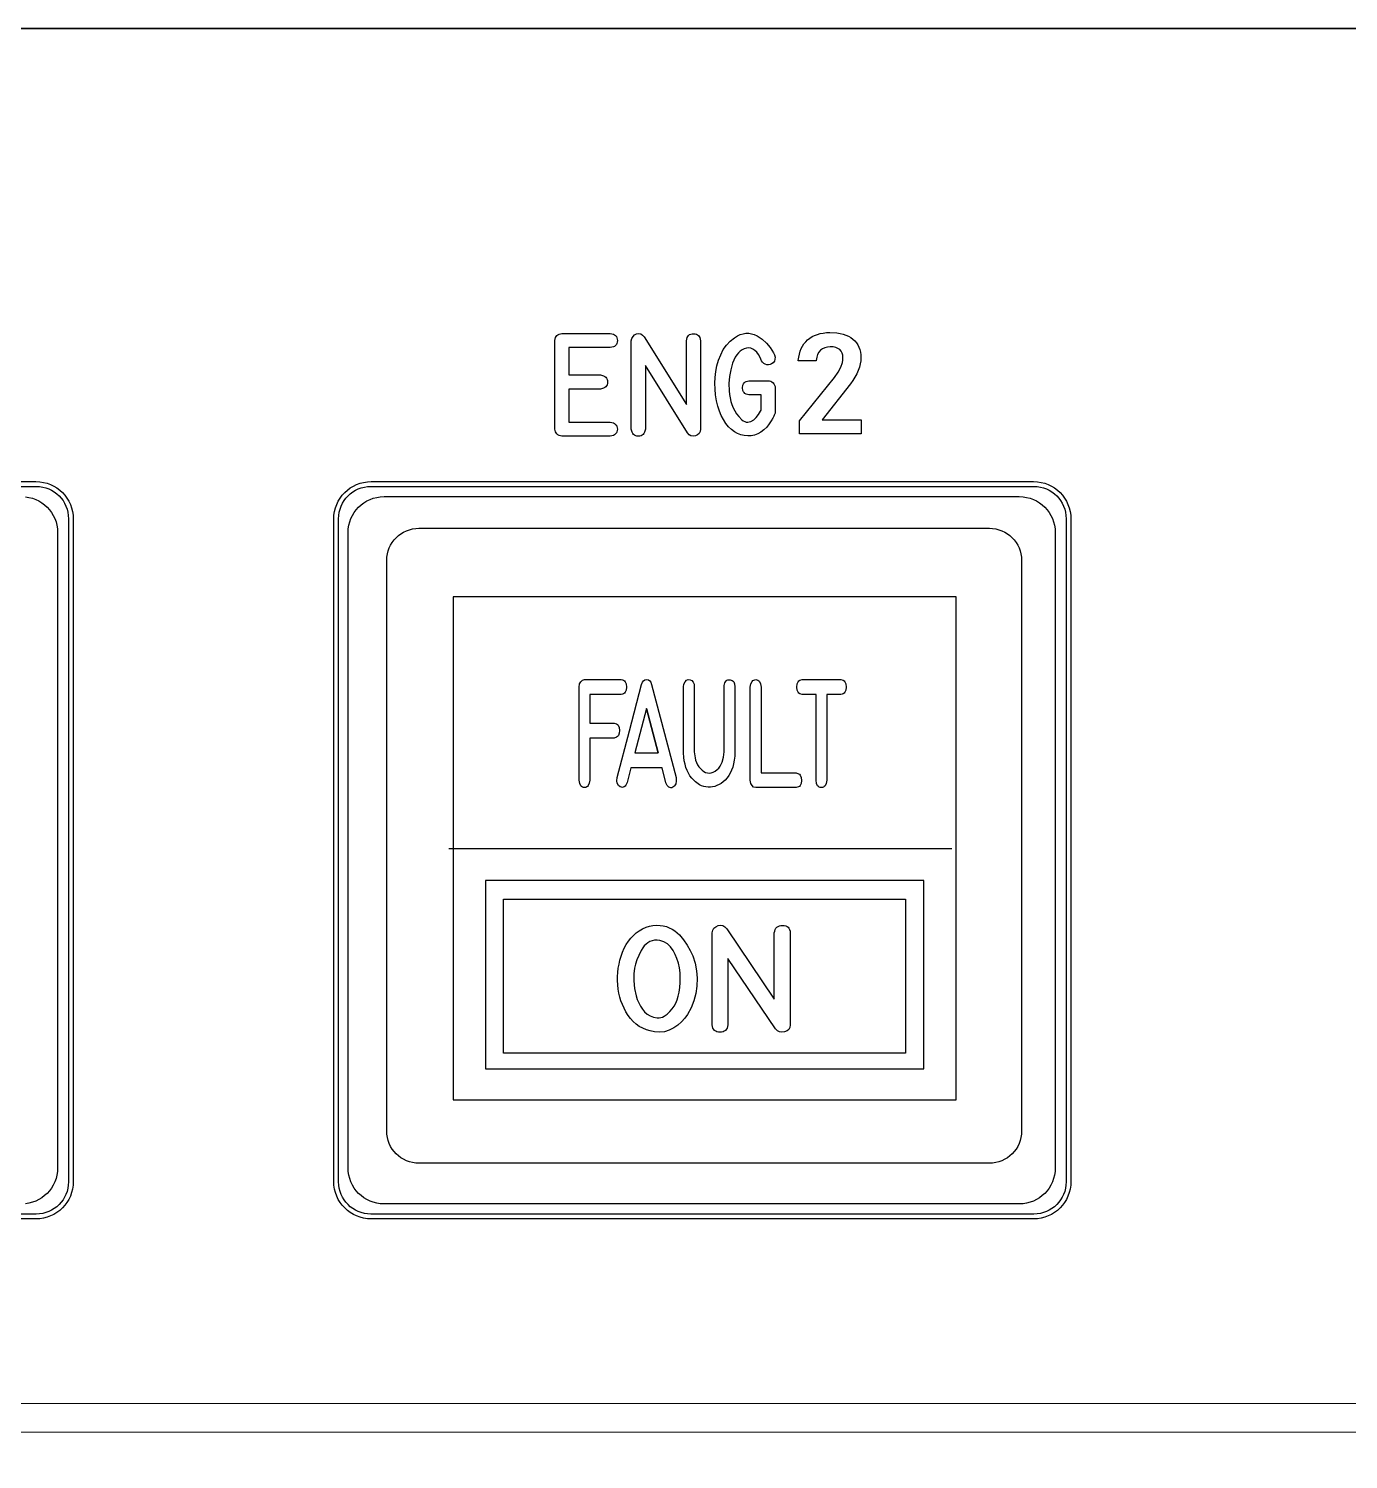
# Model space of a CAD drawing. Extents: x 27 to 704, y 10 to 614.
# Drawn here: x 301.38 to 343.37, y 95.89 to 141.41 of the extents above; entities that cross this region are included whole.
import ezdxf

# ---------------------------------------------------------------- set-up
doc = ezdxf.new("R2010")
doc.units = 0
for name, color, linetype in [('_BACKPANEL', 5, 'CONTINUOUS'), ('_ENGRAVING', 105, 'CONTINUOUS'), ('_LABELS', 30, 'CONTINUOUS'), ('_TOPLAYER', 1, 'CONTINUOUS')]:
    doc.layers.add(name, color=color, linetype=linetype)

msp = doc.modelspace()

# ---------------------------------------------------------------- linework, layer by layer
at = {"layer": '_BACKPANEL'}
for points in [[(526.256, 141.41), (526.256, 136.704), (526.256, 127.292), (526.256, 117.879), (526.256, 19.048), (526.256, 9.635), (203.984, 9.635), (203.984, 19.048), (203.984, 117.879), (203.984, 127.292), (203.984, 136.704), (203.984, 141.41)], [(312.269, 126.845), (333.365, 126.845), (333.47, 126.839), (333.573, 126.824), (333.671, 126.799), (333.766, 126.764), (333.855, 126.721), (333.94, 126.67), (334.019, 126.611), (334.092, 126.544), (334.158, 126.471), (334.217, 126.392), (334.269, 126.308), (334.312, 126.218), (334.346, 126.123), (334.371, 126.025), (334.387, 125.922), (334.392, 125.817), (334.392, 104.722), (334.387, 104.617), (334.371, 104.515), (334.346, 104.416), (334.312, 104.321), (334.269, 104.232), (334.217, 104.147), (334.158, 104.068), (334.092, 103.995), (334.019, 103.929), (333.94, 103.87), (333.855, 103.818), (333.766, 103.775), (333.671, 103.741), (333.573, 103.715), (333.47, 103.7), (333.365, 103.695), (312.269, 103.695), (312.164, 103.7), (312.062, 103.715), (311.963, 103.741), (311.869, 103.775), (311.779, 103.818), (311.694, 103.87), (311.615, 103.929), (311.542, 103.995), (311.476, 104.068), (311.417, 104.147), (311.366, 104.232), (311.323, 104.321), (311.288, 104.416), (311.263, 104.515), (311.247, 104.617), (311.242, 104.722), (311.242, 125.817), (311.247, 125.922), (311.263, 126.025), (311.288, 126.123), (311.323, 126.218), (311.366, 126.308), (311.417, 126.392), (311.476, 126.471), (311.542, 126.544), (311.615, 126.611), (311.694, 126.67), (311.779, 126.721), (311.869, 126.764), (311.963, 126.799), (312.062, 126.824), (312.164, 126.839)]]:
    msp.add_lwpolyline(points, close=True, dxfattribs=at)
msp.add_lwpolyline([(280.525, 126.845), (301.621, 126.845), (301.726, 126.839), (301.828, 126.824), (301.927, 126.799), (302.021, 126.764), (302.111, 126.721), (302.196, 126.67), (302.275, 126.611), (302.348, 126.544), (302.414, 126.471), (302.473, 126.392), (302.524, 126.308), (302.567, 126.218), (302.602, 126.123), (302.627, 126.025), (302.642, 125.922), (302.648, 125.817), (302.648, 104.722), (302.642, 104.617), (302.627, 104.515), (302.602, 104.416), (302.567, 104.321), (302.524, 104.232), (302.473, 104.147), (302.414, 104.068), (302.348, 103.995), (302.275, 103.929), (302.196, 103.87), (302.111, 103.818), (302.021, 103.775), (301.927, 103.741), (301.828, 103.715), (301.726, 103.7), (301.621, 103.695), (280.525, 103.695)], dxfattribs=at)
at = {"layer": '_ENGRAVING'}
for points in [[(319.888, 131.265), (318.567, 131.265), (318.567, 130.393), (319.574, 130.393), (319.673, 130.366), (319.712, 130.345), (319.744, 130.319), (319.768, 130.288), (319.786, 130.252), (319.796, 130.211), (319.8, 130.165), (319.796, 130.12), (319.785, 130.079), (319.768, 130.043), (319.743, 130.012), (319.711, 129.987), (319.673, 129.966), (319.574, 129.94), (318.567, 129.94), (318.567, 128.892), (319.888, 128.892), (319.987, 128.866), (320.025, 128.845), (320.057, 128.819), (320.081, 128.789), (320.099, 128.753), (320.109, 128.713), (320.113, 128.668), (320.109, 128.622), (320.099, 128.582), (320.081, 128.547), (320.057, 128.516), (320.025, 128.491), (319.987, 128.47), (319.888, 128.444), (318.345, 128.444), (318.256, 128.468), (318.22, 128.488), (318.189, 128.514), (318.163, 128.545), (318.143, 128.581), (318.119, 128.671), (318.119, 131.486), (318.144, 131.579), (318.165, 131.616), (318.19, 131.647), (318.221, 131.672), (318.257, 131.691), (318.345, 131.709), (319.888, 131.709), (319.986, 131.689), (320.025, 131.67), (320.057, 131.645), (320.081, 131.614), (320.098, 131.577), (320.109, 131.534), (320.112, 131.485), (320.108, 131.437), (320.098, 131.394), (320.08, 131.358), (320.056, 131.327), (320.024, 131.302), (319.986, 131.284)], [(322.758, 128.664), (322.748, 128.588), (322.717, 128.528), (322.667, 128.482), (322.596, 128.452), (322.52, 128.44), (322.452, 128.453), (322.394, 128.488), (322.345, 128.546), (321.006, 130.694), (321.006, 128.664), (320.979, 128.567), (320.958, 128.528), (320.932, 128.497), (320.901, 128.473), (320.866, 128.455), (320.825, 128.445), (320.78, 128.441), (320.735, 128.445), (320.695, 128.455), (320.659, 128.473), (320.629, 128.497), (320.603, 128.528), (320.583, 128.567), (320.556, 128.664), (320.556, 131.48), (320.576, 131.556), (320.611, 131.617), (320.661, 131.665), (320.726, 131.698), (320.796, 131.712), (320.86, 131.7), (320.917, 131.662), (320.969, 131.599), (322.308, 129.449), (322.308, 131.48), (322.334, 131.579), (322.355, 131.618), (322.381, 131.65), (322.413, 131.675), (322.45, 131.692), (322.492, 131.702), (322.54, 131.705), (322.588, 131.701), (322.629, 131.69), (322.665, 131.673), (322.695, 131.648), (322.72, 131.616), (322.738, 131.578), (322.758, 131.48)], [(324.306, 129.76), (324.292, 129.761), (324.206, 129.784), (324.173, 129.804), (324.146, 129.829), (324.124, 129.859), (324.109, 129.895), (324.097, 129.983), (324.109, 130.071), (324.124, 130.107), (324.146, 130.137), (324.173, 130.162), (324.206, 130.182), (324.292, 130.204), (324.306, 130.208), (324.32, 130.208), (324.909, 130.208), (324.953, 130.204), (324.994, 130.191), (325.032, 130.17), (325.067, 130.142), (325.096, 130.107), (325.117, 130.069), (325.129, 130.027), (325.133, 129.983), (325.133, 129.175), (325.114, 129.133), (325.103, 129.108), (325.092, 129.084), (325.079, 129.06), (325.066, 129.036), (325.055, 129.012), (325.042, 128.988), (325.028, 128.964), (324.948, 128.841), (324.864, 128.735), (324.775, 128.645), (324.681, 128.573), (324.583, 128.517), (324.48, 128.478), (324.372, 128.455), (324.26, 128.45), (324.147, 128.461), (324.039, 128.487), (323.936, 128.529), (323.837, 128.586), (323.743, 128.658), (323.653, 128.746), (323.568, 128.85), (323.488, 128.969), (323.419, 129.097), (323.359, 129.24), (323.309, 129.399), (323.268, 129.572), (323.238, 129.755), (323.221, 129.939), (323.217, 130.125), (323.225, 130.314), (323.247, 130.501), (323.283, 130.683), (323.335, 130.861), (323.401, 131.034), (323.484, 131.196), (323.585, 131.341), (323.704, 131.468), (323.842, 131.577), (323.933, 131.632), (324.024, 131.674), (324.114, 131.702), (324.204, 131.716), (324.293, 131.716), (324.381, 131.703), (324.469, 131.676), (324.556, 131.635), (324.719, 131.53), (324.86, 131.406), (324.979, 131.263), (325.076, 131.1), (325.089, 131.075), (325.098, 131.053), (325.111, 131.029), (325.129, 130.956), (325.128, 130.891), (325.108, 130.833), (325.07, 130.782), (325.022, 130.743), (324.973, 130.719), (324.922, 130.709), (324.869, 130.714), (324.818, 130.731), (324.773, 130.757), (324.734, 130.795), (324.701, 130.842), (324.653, 130.95), (324.601, 131.041), (324.546, 131.116), (324.488, 131.174), (324.426, 131.216), (324.361, 131.242), (324.292, 131.252), (324.221, 131.246), (324.149, 131.225), (324.083, 131.193), (324.021, 131.15), (323.963, 131.096), (323.911, 131.03), (323.862, 130.953), (323.819, 130.864), (323.78, 130.764), (323.719, 130.556), (323.68, 130.341), (323.662, 130.117), (323.667, 129.886), (323.678, 129.771), (323.697, 129.659), (323.724, 129.551), (323.758, 129.447), (323.8, 129.347), (323.85, 129.25), (323.908, 129.157), (323.973, 129.068), (324.068, 128.967), (324.116, 128.931), (324.164, 128.907), (324.212, 128.892), (324.261, 128.888), (324.31, 128.895), (324.358, 128.912), (324.451, 128.965), (324.534, 129.037), (324.606, 129.128), (324.668, 129.238), (324.685, 129.273), (324.685, 129.76)], [(326.875, 131.741), (327.101, 131.728), (327.203, 131.712), (327.298, 131.689), (327.386, 131.659), (327.467, 131.624), (327.541, 131.581), (327.608, 131.532), (327.668, 131.478), (327.72, 131.418), (327.764, 131.352), (327.8, 131.28), (327.829, 131.203), (327.849, 131.119), (327.861, 131.03), (327.865, 130.935), (327.865, 130.929), (327.859, 130.836), (327.843, 130.74), (327.817, 130.64), (327.779, 130.536), (327.731, 130.431), (327.674, 130.325), (327.606, 130.218), (327.528, 130.111), (326.627, 128.967), (327.875, 128.967), (327.875, 128.517), (325.907, 128.517), (325.907, 128.93), (327.02, 130.308), (327.137, 130.476), (327.222, 130.637), (327.275, 130.79), (327.288, 130.86), (327.292, 130.927), (327.292, 130.936), (327.286, 131.016), (327.266, 131.086), (327.234, 131.147), (327.189, 131.197), (327.131, 131.236), (327.062, 131.264), (326.981, 131.281), (326.888, 131.287), (326.795, 131.28), (326.711, 131.259), (326.638, 131.224), (326.575, 131.175), (326.523, 131.113), (326.484, 131.04), (326.457, 130.953), (326.443, 130.854), (326.443, 130.839), (325.87, 130.839), (325.87, 130.854), (325.883, 130.958), (325.903, 131.056), (325.929, 131.147), (325.963, 131.232), (326.004, 131.311), (326.051, 131.384), (326.106, 131.45), (326.168, 131.51), (326.236, 131.564), (326.31, 131.611), (326.39, 131.651), (326.476, 131.683), (326.567, 131.708), (326.664, 131.726), (326.767, 131.737)], [(312.279, 126.998), (333.355, 126.998), (333.477, 126.992), (333.595, 126.974), (333.71, 126.945), (333.819, 126.905), (333.923, 126.855), (334.021, 126.795), (334.113, 126.727), (334.198, 126.65), (334.274, 126.565), (334.343, 126.474), (334.402, 126.376), (334.452, 126.272), (334.492, 126.162), (334.521, 126.048), (334.539, 125.929), (334.545, 125.807), (334.545, 104.732), (334.539, 104.61), (334.521, 104.491), (334.492, 104.377), (334.452, 104.268), (334.402, 104.163), (334.343, 104.065), (334.274, 103.974), (334.198, 103.889), (334.113, 103.813), (334.021, 103.744), (333.923, 103.685), (333.819, 103.635), (333.71, 103.595), (333.595, 103.565), (333.477, 103.547), (333.355, 103.541), (312.279, 103.541), (312.157, 103.547), (312.039, 103.565), (311.925, 103.595), (311.815, 103.635), (311.711, 103.685), (311.613, 103.744), (311.521, 103.813), (311.437, 103.889), (311.36, 103.974), (311.292, 104.065), (311.232, 104.163), (311.182, 104.268), (311.142, 104.377), (311.113, 104.491), (311.095, 104.61), (311.089, 104.732), (311.089, 125.807), (311.095, 125.929), (311.113, 126.048), (311.142, 126.162), (311.182, 126.272), (311.232, 126.376), (311.292, 126.474), (311.36, 126.565), (311.437, 126.65), (311.521, 126.727), (311.613, 126.795), (311.711, 126.855), (311.815, 126.905), (311.925, 126.945), (312.039, 126.974), (312.157, 126.992)], [(312.688, 126.52), (332.903, 126.52), (333.021, 126.514), (333.134, 126.496), (333.244, 126.468), (333.349, 126.43), (333.449, 126.382), (333.543, 126.325), (333.631, 126.259), (333.712, 126.186), (333.785, 126.105), (333.851, 126.017), (333.908, 125.923), (333.956, 125.823), (333.994, 125.718), (334.022, 125.608), (334.04, 125.495), (334.045, 125.378), (334.045, 105.162), (334.04, 105.045), (334.022, 104.931), (333.994, 104.821), (333.956, 104.716), (333.908, 104.616), (333.851, 104.522), (333.785, 104.434), (333.712, 104.353), (333.631, 104.28), (333.543, 104.214), (333.449, 104.157), (333.349, 104.109), (333.244, 104.071), (333.134, 104.043), (333.021, 104.025), (332.903, 104.02), (312.688, 104.02), (312.57, 104.025), (312.457, 104.043), (312.347, 104.071), (312.242, 104.109), (312.142, 104.157), (312.048, 104.214), (311.96, 104.28), (311.879, 104.353), (311.806, 104.434), (311.74, 104.522), (311.683, 104.616), (311.635, 104.716), (311.597, 104.821), (311.569, 104.931), (311.551, 105.045), (311.545, 105.162), (311.545, 125.378), (311.551, 125.495), (311.569, 125.608), (311.597, 125.718), (311.635, 125.823), (311.683, 125.923), (311.74, 126.017), (311.806, 126.105), (311.879, 126.186), (311.96, 126.259), (312.048, 126.325), (312.142, 126.382), (312.242, 126.43), (312.347, 126.468), (312.457, 126.496), (312.57, 126.514)]]:
    msp.add_lwpolyline(points, close=True, dxfattribs=at)
for points in [[(280.535, 126.998), (301.61, 126.998), (301.733, 126.992), (301.851, 126.974), (301.965, 126.945), (302.075, 126.905), (302.179, 126.855), (302.277, 126.795), (302.369, 126.727), (302.453, 126.65), (302.53, 126.565), (302.598, 126.474), (302.658, 126.376), (302.708, 126.272), (302.748, 126.162), (302.777, 126.048), (302.795, 125.929), (302.801, 125.807), (302.801, 104.732), (302.795, 104.61), (302.777, 104.491), (302.748, 104.377), (302.708, 104.268), (302.658, 104.163), (302.598, 104.065), (302.53, 103.974), (302.453, 103.889), (302.369, 103.813), (302.277, 103.744), (302.179, 103.685), (302.075, 103.635), (301.965, 103.595), (301.851, 103.565), (301.733, 103.547), (301.61, 103.541), (280.535, 103.541)], [(301.276, 126.514), (301.39, 126.496), (301.499, 126.468), (301.604, 126.43), (301.704, 126.382), (301.798, 126.325), (301.886, 126.259), (301.967, 126.186), (302.041, 126.105), (302.107, 126.017), (302.164, 125.923), (302.212, 125.823), (302.25, 125.718), (302.278, 125.608), (302.295, 125.495), (302.301, 125.378), (302.301, 105.162), (302.295, 105.045), (302.278, 104.931), (302.25, 104.821), (302.212, 104.716), (302.164, 104.616), (302.107, 104.522), (302.041, 104.434), (301.967, 104.353), (301.886, 104.28), (301.798, 104.214), (301.704, 104.157), (301.604, 104.109), (301.499, 104.071), (301.39, 104.043), (301.276, 104.025)], [(209.667, 96.759), (520.125, 96.774), (520.215, 96.783), (520.3, 96.81), (520.376, 96.851), (520.442, 96.906), (520.497, 96.973), (520.538, 97.05), (520.564, 97.134), (520.573, 97.225), (520.564, 97.316), (520.537, 97.4), (520.496, 97.476), (520.441, 97.543), (520.375, 97.597), (520.299, 97.639), (520.215, 97.665), (520.125, 97.674), (209.665, 97.66)]]:
    msp.add_lwpolyline(points, dxfattribs=at)
at = {"layer": '_LABELS'}
for points in [[(330.892, 107.327), (330.892, 123.329), (314.892, 123.329), (314.892, 107.327)], [(318.892, 117.501), (318.892, 120.462), (318.911, 120.559), (318.946, 120.632), (318.998, 120.679), (319.065, 120.7), (320.238, 120.7), (320.278, 120.692), (320.312, 120.678), (320.341, 120.658), (320.365, 120.631), (320.396, 120.559), (320.407, 120.462), (320.396, 120.366), (320.364, 120.294), (320.34, 120.268), (320.311, 120.249), (320.276, 120.235), (320.236, 120.228), (319.233, 120.228), (319.233, 119.31), (320.015, 119.31), (320.088, 119.29), (320.117, 119.271), (320.141, 119.245), (320.173, 119.177), (320.185, 119.084), (320.175, 118.99), (320.144, 118.918), (320.12, 118.89), (320.09, 118.867), (320.015, 118.839), (319.233, 118.839), (319.233, 117.501), (319.218, 117.4), (319.186, 117.327), (319.163, 117.301), (319.136, 117.283), (319.105, 117.271), (319.069, 117.267), (319.033, 117.269), (319.001, 117.28), (318.973, 117.298), (318.949, 117.324), (318.913, 117.397)], [(320.106, 117.587), (320.494, 119.066), (320.884, 120.545), (320.909, 120.612), (320.944, 120.66), (320.989, 120.69), (321.043, 120.7), (321.098, 120.691), (321.142, 120.662), (321.178, 120.614), (321.203, 120.545), (321.98, 117.579), (321.987, 117.471), (321.972, 117.384), (321.935, 117.318), (321.908, 117.293), (321.876, 117.273), (321.842, 117.26), (321.81, 117.256), (321.78, 117.261), (321.751, 117.274), (321.701, 117.327), (321.659, 117.414), (321.534, 117.894), (320.546, 117.894), (320.425, 117.426), (320.382, 117.338), (320.357, 117.307), (320.331, 117.286), (320.302, 117.273), (320.272, 117.269), (320.239, 117.274), (320.204, 117.288), (320.144, 117.334), (320.108, 117.399), (320.095, 117.483)], [(323.853, 118.396), (323.853, 118.362), (323.848, 118.262), (323.833, 118.137), (323.81, 118.022), (323.782, 117.914), (323.747, 117.815), (323.706, 117.725), (323.658, 117.643), (323.604, 117.569), (323.544, 117.504), (323.415, 117.398), (323.349, 117.357), (323.282, 117.325), (323.214, 117.3), (323.145, 117.284), (323.075, 117.276), (323.003, 117.276), (322.932, 117.284), (322.863, 117.3), (322.795, 117.324), (322.728, 117.356), (322.6, 117.445), (322.478, 117.565), (322.422, 117.638), (322.372, 117.718), (322.33, 117.806), (322.294, 117.901), (322.265, 118.005), (322.243, 118.116), (322.228, 118.235), (322.219, 118.362), (322.219, 118.396), (322.219, 120.465), (322.232, 120.556), (322.266, 120.63), (322.31, 120.678), (322.363, 120.7), (322.426, 120.695), (322.485, 120.667), (322.527, 120.619), (322.552, 120.552), (322.561, 120.465), (322.561, 118.396), (322.583, 118.215), (322.604, 118.134), (322.631, 118.059), (322.665, 117.989), (322.706, 117.926), (322.753, 117.869), (322.806, 117.819), (322.864, 117.777), (322.922, 117.748), (322.98, 117.731), (323.04, 117.727), (323.1, 117.736), (323.161, 117.756), (323.222, 117.79), (323.285, 117.835), (323.337, 117.885), (323.382, 117.941), (323.42, 118.004), (323.45, 118.074), (323.492, 118.227), (323.513, 118.396), (323.513, 120.465), (323.515, 120.51), (323.537, 120.599), (323.575, 120.66), (323.6, 120.68), (323.629, 120.692), (323.698, 120.696), (323.766, 120.674), (323.793, 120.654), (323.815, 120.629), (323.844, 120.559), (323.853, 120.465)], [(324.514, 117.262), (324.448, 117.281), (324.397, 117.327), (324.362, 117.398), (324.342, 117.495), (324.342, 120.462), (324.363, 120.567), (324.399, 120.642), (324.423, 120.668), (324.451, 120.686), (324.483, 120.696), (324.519, 120.699), (324.555, 120.694), (324.586, 120.683), (324.613, 120.664), (324.636, 120.638), (324.669, 120.564), (324.684, 120.462), (324.684, 117.73), (325.803, 117.731), (325.878, 117.706), (325.908, 117.685), (325.932, 117.658), (325.963, 117.586), (325.973, 117.491), (325.962, 117.396), (325.93, 117.326), (325.906, 117.301), (325.876, 117.282), (325.802, 117.262)], [(326.439, 117.498), (326.439, 120.227), (325.994, 120.227), (325.92, 120.248), (325.891, 120.268), (325.867, 120.295), (325.835, 120.366), (325.825, 120.462), (325.836, 120.559), (325.867, 120.63), (325.891, 120.657), (325.92, 120.677), (325.994, 120.7), (327.225, 120.7), (327.298, 120.678), (327.327, 120.658), (327.35, 120.631), (327.382, 120.559), (327.392, 120.462), (327.382, 120.366), (327.351, 120.294), (327.327, 120.268), (327.298, 120.248), (327.264, 120.234), (327.225, 120.227), (326.781, 120.227), (326.781, 117.498), (326.759, 117.394), (326.722, 117.32), (326.698, 117.295), (326.67, 117.277), (326.638, 117.266), (326.602, 117.263), (326.566, 117.268), (326.535, 117.279), (326.508, 117.298), (326.486, 117.324), (326.454, 117.397)], [(321.41, 118.366), (321.042, 119.775), (320.671, 118.366)], [(321.042, 119.775), (321.41, 118.366)], [(315.919, 114.31), (315.919, 114.168), (315.919, 108.31), (329.866, 108.31), (329.866, 114.31)], [(316.49, 113.712), (329.276, 113.712), (329.276, 108.81), (316.49, 108.81)], [(322.514, 111.905), (322.584, 111.673), (322.629, 111.436), (322.647, 111.196), (322.64, 110.95), (322.606, 110.708), (322.546, 110.477), (322.459, 110.257), (322.345, 110.047), (322.257, 109.925), (322.155, 109.812), (322.038, 109.709), (321.906, 109.616), (321.764, 109.541), (321.614, 109.496), (321.457, 109.479), (321.293, 109.491), (321.16, 109.519), (321.036, 109.557), (320.919, 109.606), (320.81, 109.666), (320.71, 109.737), (320.617, 109.819), (320.533, 109.912), (320.456, 110.016), (320.387, 110.126), (320.326, 110.24), (320.273, 110.357), (320.227, 110.477), (320.19, 110.6), (320.16, 110.726), (320.138, 110.855), (320.123, 110.988), (320.116, 111.121), (320.117, 111.254), (320.125, 111.385), (320.141, 111.516), (320.165, 111.646), (320.195, 111.775), (320.28, 112.031), (320.334, 112.154), (320.395, 112.268), (320.463, 112.373), (320.539, 112.47), (320.622, 112.558), (320.713, 112.637), (320.811, 112.708), (320.916, 112.77), (321.024, 112.819), (321.134, 112.855), (321.246, 112.876), (321.362, 112.883), (321.47, 112.878), (321.573, 112.864), (321.672, 112.839), (321.765, 112.806), (321.853, 112.762), (321.936, 112.71), (322.014, 112.647), (322.087, 112.575), (322.219, 112.417), (322.334, 112.253), (322.433, 112.083)], [(325.616, 109.712), (325.604, 109.633), (325.57, 109.569), (325.513, 109.522), (325.433, 109.49), (325.346, 109.479), (325.27, 109.491), (325.204, 109.528), (325.148, 109.589), (323.633, 111.825), (323.633, 109.712), (323.602, 109.61), (323.578, 109.57), (323.549, 109.538), (323.515, 109.512), (323.474, 109.494), (323.429, 109.483), (323.378, 109.48), (323.327, 109.483), (323.281, 109.494), (323.241, 109.512), (323.206, 109.538), (323.178, 109.57), (323.154, 109.61), (323.124, 109.712), (323.124, 112.644), (323.146, 112.723), (323.186, 112.787), (323.242, 112.836), (323.316, 112.871), (323.395, 112.885), (323.468, 112.873), (323.533, 112.834), (323.591, 112.768), (325.107, 110.529), (325.107, 112.644), (325.118, 112.699), (325.136, 112.747), (325.16, 112.788), (325.19, 112.821), (325.225, 112.847), (325.267, 112.865), (325.315, 112.875), (325.369, 112.879), (325.423, 112.874), (325.47, 112.863), (325.511, 112.844), (325.545, 112.819), (325.573, 112.786), (325.593, 112.746), (325.608, 112.698), (325.616, 112.644)], [(321.376, 112.411), (321.296, 112.406), (321.22, 112.391), (321.15, 112.365), (321.084, 112.329), (321.024, 112.283), (320.969, 112.226), (320.919, 112.16), (320.874, 112.083), (320.796, 111.924), (320.734, 111.778), (320.688, 111.644), (320.658, 111.521), (320.635, 111.334), (320.633, 111.111), (320.656, 110.872), (320.709, 110.636), (320.746, 110.521), (320.792, 110.413), (320.846, 110.31), (320.909, 110.212), (320.981, 110.126), (321.063, 110.056), (321.156, 110.001), (321.259, 109.963), (321.381, 109.941), (321.438, 109.941), (321.494, 109.949), (321.547, 109.964), (321.599, 109.987), (321.694, 110.055), (321.78, 110.139), (321.855, 110.225), (321.919, 110.314), (321.971, 110.406), (322.015, 110.509), (322.052, 110.627), (322.081, 110.759), (322.102, 110.907), (322.114, 111.062), (322.116, 111.217), (322.106, 111.372), (322.086, 111.527), (322.054, 111.678), (322.01, 111.822), (321.953, 111.957), (321.885, 112.085), (321.802, 112.198), (321.703, 112.288), (321.589, 112.356), (321.459, 112.401)]]:
    msp.add_lwpolyline(points, close=True, dxfattribs=at)
msp.add_lwpolyline([(314.753, 115.328), (330.753, 115.328)], dxfattribs=at)
at = {"layer": '_TOPLAYER'}
msp.add_lwpolyline([(438.224, 141.41), (384.052, 141.41), (383.793, 141.41), (346.154, 141.41), (298.327, 141.41)], dxfattribs=at)
msp.add_lwpolyline([(313.8, 125.513), (331.949, 125.513), (332.054, 125.508), (332.156, 125.492), (332.255, 125.467), (332.349, 125.433), (332.439, 125.39), (332.523, 125.338), (332.602, 125.28), (332.675, 125.213), (332.741, 125.141), (332.8, 125.062), (332.851, 124.977), (332.894, 124.888), (332.929, 124.793), (332.954, 124.695), (332.969, 124.593), (332.975, 124.488), (332.975, 106.338), (332.969, 106.233), (332.954, 106.131), (332.929, 106.033), (332.894, 105.939), (332.851, 105.849), (332.8, 105.764), (332.741, 105.686), (332.675, 105.613), (332.602, 105.547), (332.523, 105.488), (332.439, 105.437), (332.349, 105.393), (332.255, 105.359), (332.156, 105.334), (332.054, 105.318), (331.949, 105.313), (313.8, 105.313), (313.695, 105.318), (313.593, 105.334), (313.494, 105.359), (313.4, 105.393), (313.31, 105.437), (313.226, 105.488), (313.147, 105.547), (313.074, 105.613), (313.008, 105.686), (312.949, 105.764), (312.898, 105.849), (312.855, 105.939), (312.821, 106.033), (312.795, 106.131), (312.78, 106.233), (312.775, 106.338), (312.775, 124.488), (312.78, 124.593), (312.795, 124.695), (312.821, 124.793), (312.855, 124.888), (312.898, 124.977), (312.949, 125.062), (313.008, 125.141), (313.074, 125.213), (313.147, 125.28), (313.226, 125.338), (313.31, 125.39), (313.4, 125.433), (313.494, 125.467), (313.593, 125.492), (313.695, 125.508)], close=True, dxfattribs=at)

doc.saveas('drawing.dxf')
